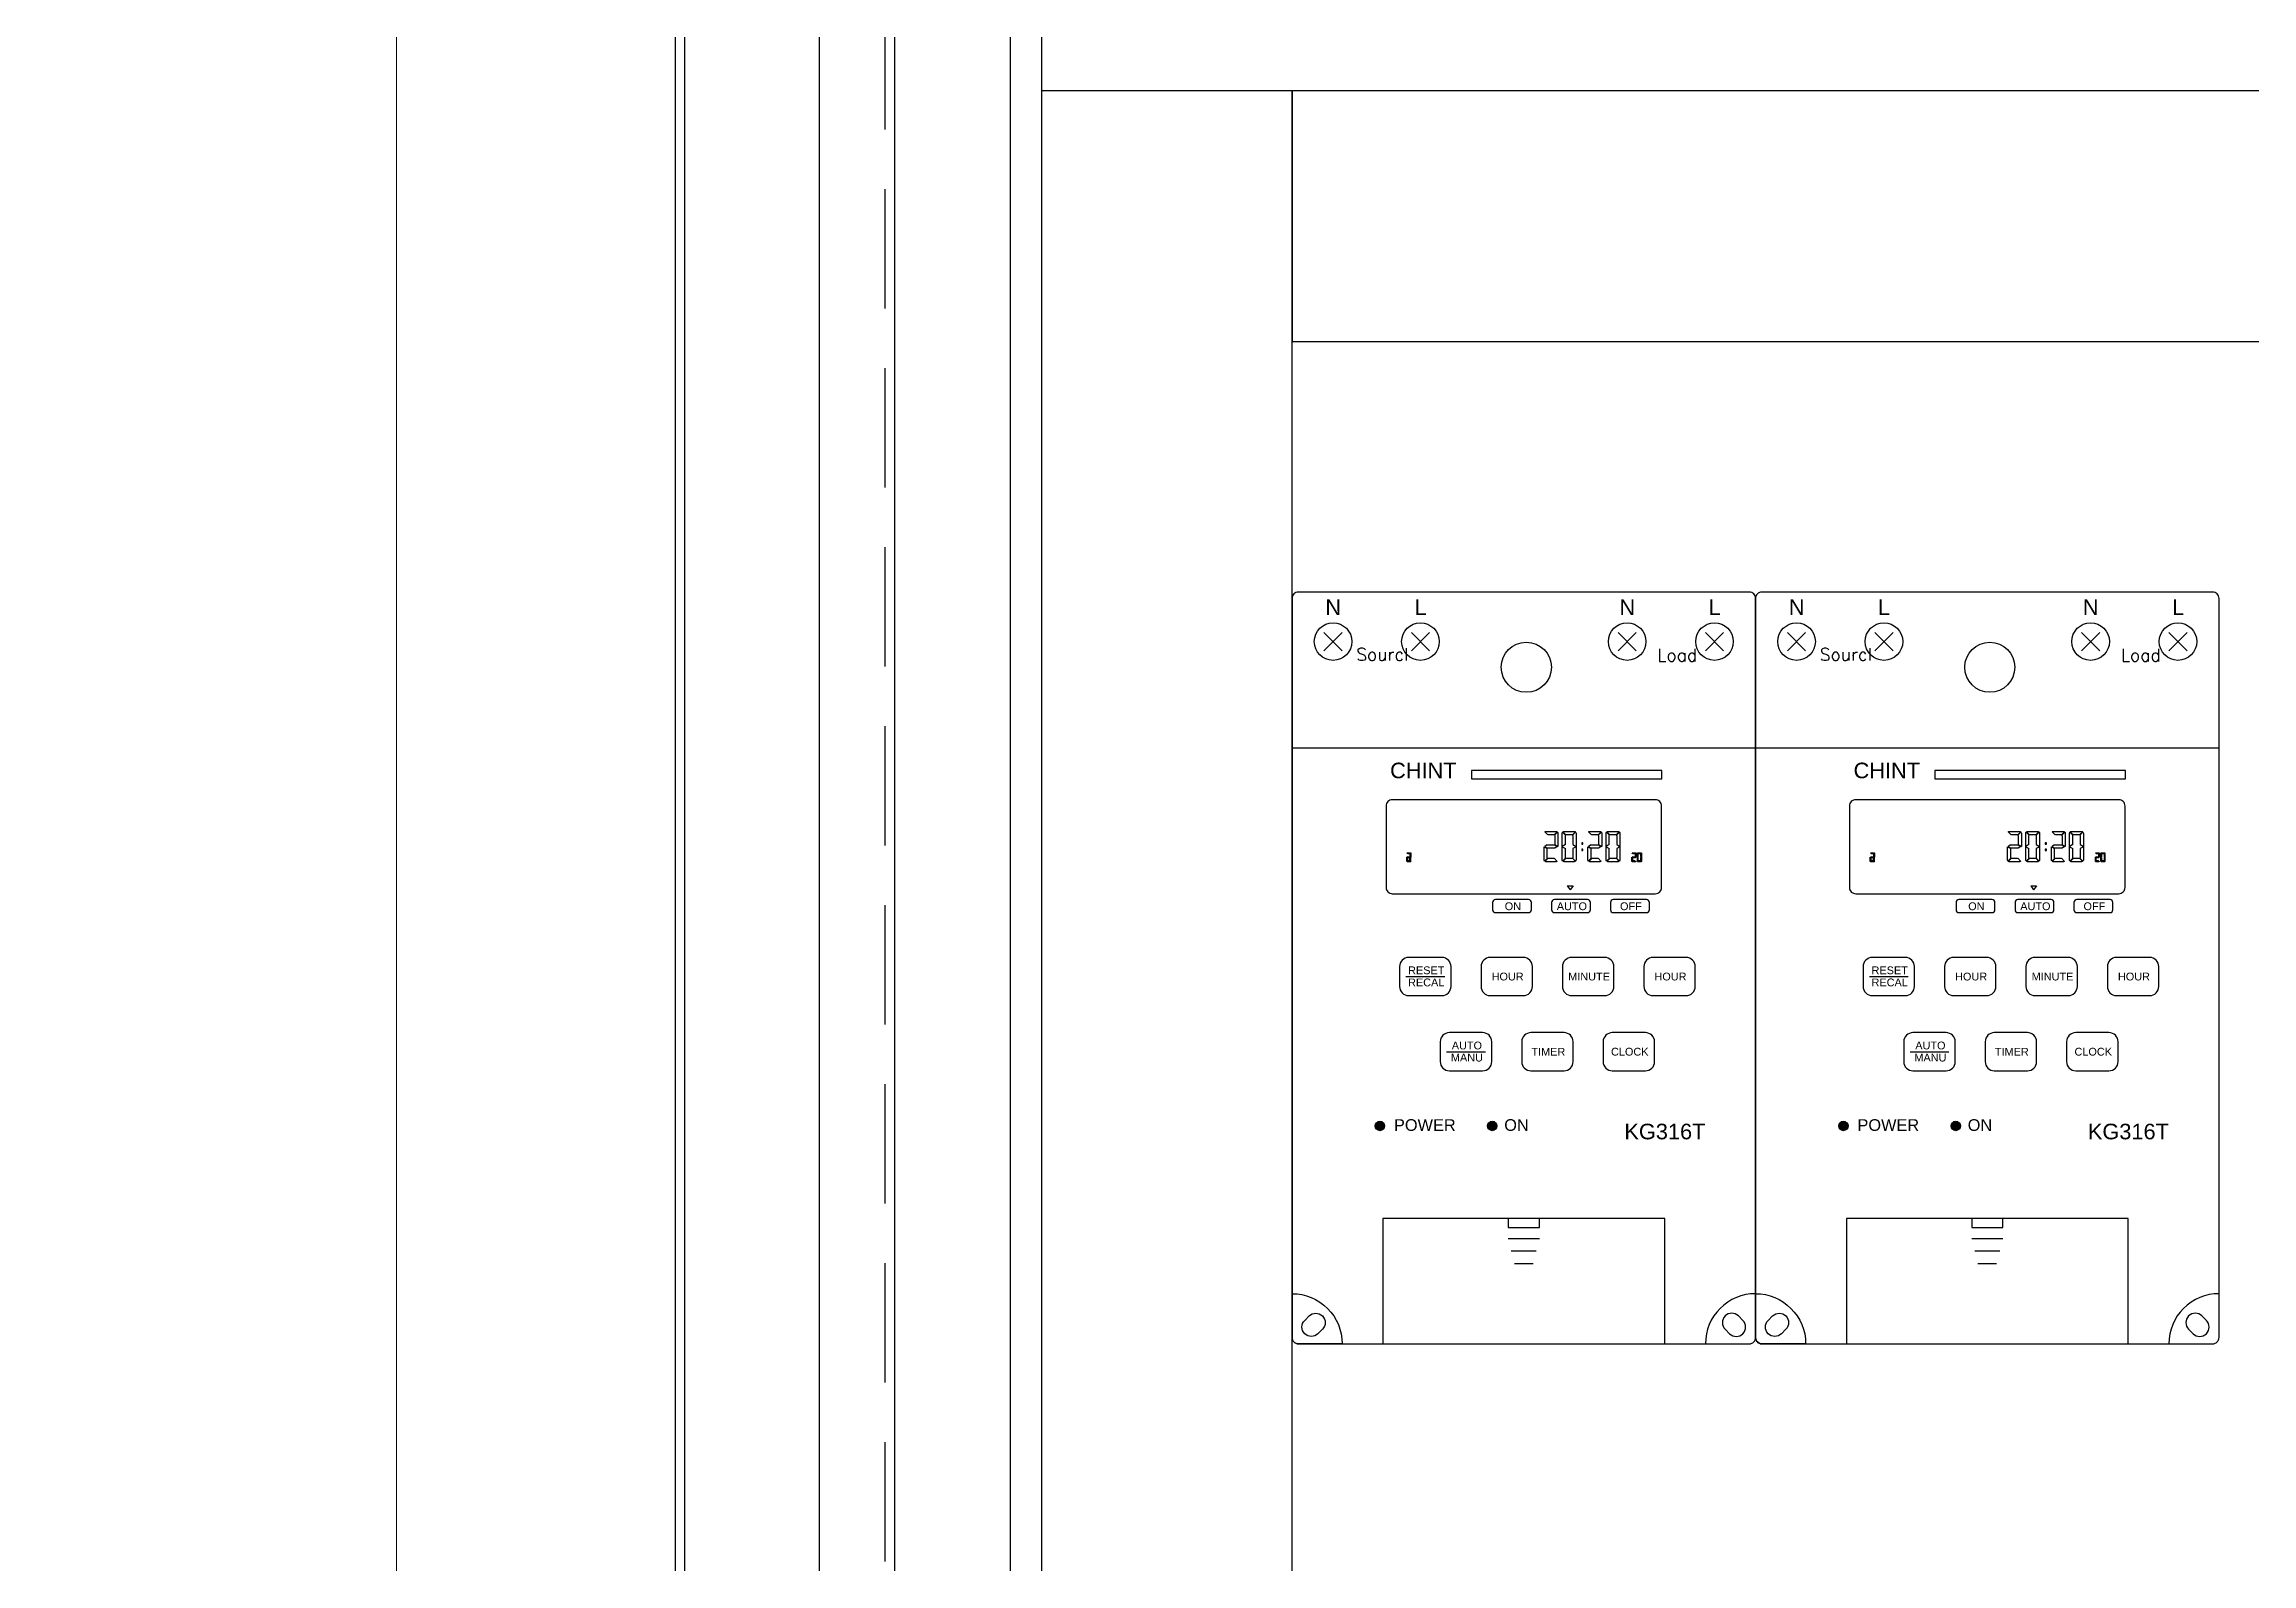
# Model space of a CAD drawing. Header units: millimetres. Extents: x -208796 to -83323, y 30910 to 103951.
# Drawn here: x -100601 to -100248.6, y 39525.3 to 39767.9 of the extents above; entities that cross this region are included whole.
import ezdxf

# ---------------------------------------------------------------- set-up
doc = ezdxf.new("R2010")
doc.units = ezdxf.units.MM
doc.header["$LTSCALE"] = 3
doc.linetypes.add('HIDDEN', pattern=[9.525, 6.35, -3.175])
doc.layers.add('@.VISIBLE', color=7, linetype='Continuous')
doc.styles.add('Ann_w01', font='romans.shx', dxfattribs={"width": 0.6, "bigfont": 'chineset.shx'})
doc.styles.add('Arial', font='arial.ttf')
doc.styles.get("Standard").update_dxf_attribs({"font": 'arial.ttf'})
doc.dimstyles.new('Dim 01_SC20', dxfattribs={"dimscale": 20, "dimtxt": 2, "dimasz": 1.3, "dimexe": 0.5, "dimexo": 0.5, "dimgap": 0.5, "dimtad": 1, "dimdec": 1, "dimzin": 12, "dimdsep": 46, "dimtxsty": 'Ann_w01', "dimblk": 'OPEN30', "dimcen": 1.5, "dimclrd": 6, "dimclre": 6, "dimclrt": 3, "dimadec": 1, "dimazin": 3, "dimtm": 1e-09, "dimtfac": 1, "dimtdec": 1, "dimtix": 1, "dimtmove": 0, "dimatfit": 3, "dimldrblk": 'OPEN30', "dimfxl": 0, "dimtolj": 1, "dimlwd": 20, "dimlwe": 20, "dimarcsym": 0})

# ---------------------------------------------------------------- blocks, each defined once
blk = doc.blocks.new('*U103')
h = blk.add_hatch(color=13)
edge = h.paths.add_edge_path()
edge.add_arc((-22.97, 34.77), 0.75, 0, 360)
h = blk.add_hatch(color=13)
edge = h.paths.add_edge_path()
edge.add_arc((-5.03, 34.77), 0.75, 0, 360)
for p, q in [((-29, 110.65), (-31.9, 113.54)), ((-29, 113.54), (-31.9, 110.65)), ((-15.05, 113.54), (-17.95, 110.65)), ((-15.05, 110.65), (-17.95, 113.54)), ((15.05, 113.54), (17.95, 110.65)), ((15.05, 110.65), (17.95, 113.54)), ((29, 110.65), (31.9, 113.54)), ((29, 113.54), (31.9, 110.65)), ((-37, 95.16), (37, 95.16)), ((3.83, 81.25), (3.35, 81.73)), ((4.86, 81.25), (5.34, 81.73)), ((4.9, 81.21), (5.38, 81.69)), ((6.68, 81.21), (6.2, 81.69)), ((6.72, 81.25), (6.24, 81.73)), ((7.75, 81.25), (8.24, 81.73)), ((7.79, 81.21), (8.27, 81.69)), ((10.83, 81.25), (10.35, 81.73)), ((11.86, 81.25), (12.34, 81.73)), ((11.9, 81.21), (12.38, 81.69)), ((13.68, 81.21), (13.2, 81.69)), ((13.72, 81.25), (13.24, 81.73)), ((14.75, 81.25), (15.24, 81.73)), ((14.79, 81.21), (15.27, 81.69)), ((-18.68, 77.67), (-18.53, 77.58)), ((-18.5, 78.24), (-18.65, 78.38)), ((-18.53, 77.75), (-18.65, 77.68)), ((-18.65, 77.68), (-18.53, 77.6)), ((-18.19, 78.24), (-18.05, 78.38)), ((-18.18, 78.23), (-18.04, 78.37)), ((-18.17, 77.77), (-18.02, 77.68)), ((-18.17, 77.75), (-18.05, 77.68)), ((-18.05, 77.68), (-18.17, 77.6)), ((-18.02, 77.67), (-18.17, 77.58)), ((3.24, 79.35), (3.75, 79.06)), ((3.75, 79.63), (3.34, 79.37)), ((3.34, 79.37), (3.75, 79.12)), ((4.94, 79.69), (5.44, 79.4)), ((4.94, 79.63), (5.35, 79.37)), ((5.35, 79.37), (4.94, 79.12)), ((6.64, 79.69), (6.14, 79.4)), ((6.14, 79.35), (6.64, 79.06)), ((7.83, 79.69), (8.34, 79.4)), ((8.34, 79.35), (7.83, 79.06)), ((10.24, 79.35), (10.75, 79.06)), ((10.75, 79.63), (10.34, 79.37)), ((10.34, 79.37), (10.75, 79.12)), ((11.94, 79.69), (12.44, 79.4)), ((11.94, 79.63), (12.35, 79.37)), ((12.35, 79.37), (11.94, 79.12)), ((13.64, 79.69), (13.14, 79.4)), ((13.14, 79.35), (13.64, 79.06)), ((14.83, 79.69), (15.34, 79.4)), ((15.34, 79.35), (14.83, 79.06)), ((17.26, 77.67), (17.41, 77.58)), ((17.43, 78.24), (17.29, 78.38)), ((17.41, 77.75), (17.29, 77.68)), ((17.29, 77.68), (17.41, 77.6)), ((17.74, 78.24), (17.89, 78.38)), ((17.76, 78.23), (17.9, 78.37)), ((17.77, 77.77), (17.92, 77.68)), ((17.77, 77.75), (17.89, 77.68)), ((17.89, 77.68), (17.77, 77.6)), ((18.28, 77.77), (18.13, 77.68)), ((18.13, 77.67), (18.28, 77.58)), ((18.29, 78.23), (18.15, 78.37)), ((18.3, 78.24), (18.16, 78.38)), ((18.61, 78.24), (18.76, 78.38)), ((18.62, 78.23), (18.77, 78.37)), ((18.64, 77.77), (18.79, 77.68)), ((18.79, 77.67), (18.64, 77.58)), ((-18.52, 77.13), (-18.66, 76.98)), ((-18.5, 77.11), (-18.64, 76.96)), ((-18.19, 77.11), (-18.05, 76.97)), ((-18.18, 77.13), (-18.04, 76.98)), ((3.78, 77.55), (3.3, 77.07)), ((3.84, 77.49), (3.36, 77.01)), ((4.86, 77.5), (5.34, 77.01)), ((6.67, 77.55), (6.19, 77.07)), ((6.73, 77.49), (6.25, 77.01)), ((7.75, 77.5), (8.24, 77.01)), ((7.79, 77.53), (8.27, 77.05)), ((10.78, 77.55), (10.3, 77.07)), ((10.84, 77.49), (10.36, 77.01)), ((11.86, 77.5), (12.34, 77.01)), ((13.67, 77.55), (13.19, 77.07)), ((13.73, 77.49), (13.25, 77.01)), ((14.75, 77.5), (15.24, 77.01)), ((14.79, 77.53), (15.27, 77.05)), ((17.42, 77.13), (17.28, 76.98)), ((17.44, 77.11), (17.29, 76.96)), ((17.74, 77.11), (17.89, 76.97)), ((18.29, 77.13), (18.14, 76.98)), ((18.31, 77.11), (18.16, 76.96)), ((18.61, 77.11), (18.76, 76.97)), ((18.62, 77.12), (18.77, 76.98)), ((-18.83, 58.63), (-12.62, 58.63)), ((-12.33, 46.63), (-6.12, 46.63)), ((-2.49, 16.83), (2.49, 16.83)), ((-1.99, 14.83), (1.99, 14.83)), ((-1.49, 12.83), (1.49, 12.83))]:
    blk.add_line(p, q)
at = {"color": 253}
blk.add_line((6.93, 73.11), (7.39, 72.48), dxfattribs=at)
for points in [[(-36, 0), (36, 0, 0.414214), (37, 1), (37, 119, 0.414214), (36, 120), (-36, 120, 0.414214), (-37, 119), (-37, 1, 0.414214)], [(-21, 71.85), (21, 71.85, 0.414214), (22, 72.85), (22, 85.85, 0.414214), (21, 86.85), (-21, 86.85, 0.414214), (-22, 85.85), (-22, 72.85, 0.414214)], [(-29, 0), (-29, 0), (-36, 0, -0.414214), (-37, 1), (-37, 8), (-37, 8, -0.414214)], [(29, 0), (29, 0), (36, 0, 0.414214), (37, 1), (37, 8), (37, 8, 0.414214)]]:
    blk.add_lwpolyline(points, format="xyb", close=True)
at = {"color": 5}
blk.add_lwpolyline([(-8.35, 90.2), (22.05, 90.2), (22.05, 91.52), (-8.35, 91.52)], close=True, dxfattribs=at)
for points in [[(3.35, 81.73, -0.173003), (3.52, 81.8), (5.16, 81.8, -0.173003), (5.34, 81.73)], [(3.83, 81.25, -0.161906), (3.94, 81.29), (4.74, 81.29, -0.161906), (4.86, 81.25)], [(4.9, 81.21, -0.161906), (4.94, 81.1), (4.94, 79.69)], [(5.38, 81.69, -0.173003), (5.44, 81.52), (5.44, 79.4)], [(6.14, 79.4), (6.14, 81.52, -0.173003), (6.2, 81.69, -0.173003)], [(6.24, 81.73, -0.173003), (6.42, 81.8), (8.06, 81.8, -0.173003), (8.23, 81.73)], [(6.64, 79.69), (6.64, 81.1, -0.161906), (6.68, 81.21, -0.161906)], [(6.72, 81.25, -0.161906), (6.84, 81.29), (7.64, 81.29, -0.161906), (7.75, 81.25)], [(7.79, 81.21, -0.161906), (7.83, 81.1), (7.83, 79.69)], [(8.27, 81.69, -0.173003), (8.34, 81.52), (8.34, 79.4)], [(10.35, 81.73, -0.173003), (10.52, 81.8), (12.16, 81.8, -0.173003), (12.34, 81.73)], [(10.83, 81.25, -0.161906), (10.94, 81.29), (11.74, 81.29, -0.161906), (11.86, 81.25)], [(11.9, 81.21, -0.161906), (11.94, 81.1), (11.94, 79.69)], [(12.38, 81.69, -0.173003), (12.44, 81.52), (12.44, 79.4)], [(13.14, 79.4), (13.14, 81.52, -0.173003), (13.2, 81.69, -0.173003)], [(13.24, 81.73, -0.173003), (13.42, 81.8), (15.06, 81.8, -0.173003), (15.23, 81.73)], [(13.64, 79.69), (13.64, 81.1, -0.161906), (13.68, 81.21, -0.161906)], [(13.72, 81.25, -0.161906), (13.84, 81.29), (14.64, 81.29, -0.161906), (14.75, 81.25)], [(14.79, 81.21, -0.161906), (14.83, 81.1), (14.83, 79.69)], [(15.27, 81.69, -0.173003), (15.34, 81.52), (15.34, 79.4)], [(-18.66, 76.98, -0.160054), (-18.68, 77.03), (-18.68, 77.67)], [(-18.65, 78.38, -0.173003), (-18.59, 78.4), (-18.1, 78.4, -0.173003), (-18.05, 78.38)], [(-18.52, 77.13, -0.143329), (-18.53, 77.16), (-18.53, 77.58)], [(-18.5, 78.24, -0.161906), (-18.47, 78.25), (-18.23, 78.25, -0.161906), (-18.19, 78.24)], [(-18.18, 78.23, -0.161906), (-18.17, 78.19), (-18.17, 77.77)], [(-18.18, 77.13, 0.143329), (-18.17, 77.16), (-18.17, 77.58)], [(-18.04, 78.37, -0.173003), (-18.02, 78.32), (-18.02, 77.68)], [(-18.04, 76.98, 0.160054), (-18.02, 77.03), (-18.02, 77.67)], [(3.3, 77.07, -0.160054), (3.24, 77.23), (3.24, 79.35)], [(3.78, 77.55, -0.143329), (3.75, 77.65), (3.75, 79.06)], [(6.19, 77.07, -0.160054), (6.14, 77.23), (6.14, 79.35)], [(6.67, 77.55, -0.143329), (6.64, 77.65), (6.64, 79.06)], [(7.83, 79.06), (7.83, 77.65, -0.161678), (7.79, 77.53, -0.161678)], [(8.34, 79.35), (8.34, 77.23, -0.173003), (8.27, 77.05, -0.173003)], [(10.3, 77.07, -0.160054), (10.24, 77.23), (10.24, 79.35)], [(10.78, 77.55, -0.143329), (10.75, 77.65), (10.75, 79.06)], [(13.19, 77.07, -0.160054), (13.14, 77.23), (13.14, 79.35)], [(13.67, 77.55, -0.143329), (13.64, 77.65), (13.64, 79.06)], [(14.83, 79.06), (14.83, 77.65, -0.161678), (14.79, 77.53, -0.161678)], [(15.34, 79.35), (15.34, 77.23, -0.173003), (15.27, 77.05, -0.173003)], [(17.28, 76.98, -0.160054), (17.26, 77.03), (17.26, 77.67)], [(17.29, 78.38, -0.173003), (17.34, 78.4), (17.84, 78.4, -0.173003), (17.89, 78.38)], [(17.42, 77.13, -0.143329), (17.41, 77.16), (17.41, 77.58)], [(17.43, 78.24, -0.161906), (17.47, 78.25), (17.71, 78.25, -0.161906), (17.74, 78.24)], [(17.76, 78.23, -0.161906), (17.77, 78.19), (17.77, 77.77)], [(17.9, 78.37, -0.173003), (17.92, 78.32), (17.92, 77.68)], [(18.13, 77.68), (18.13, 78.32, -0.173003), (18.15, 78.37, -0.173003)], [(18.14, 76.98, -0.160054), (18.13, 77.03), (18.13, 77.67)], [(18.16, 78.38, -0.173003), (18.21, 78.4), (18.7, 78.4, -0.173003), (18.76, 78.38)], [(18.28, 77.77), (18.28, 78.19, -0.161906), (18.29, 78.23, -0.161906)], [(18.29, 77.13, -0.143329), (18.28, 77.16), (18.28, 77.58)], [(18.3, 78.24, -0.161906), (18.34, 78.25), (18.58, 78.25, -0.161906), (18.61, 78.24)], [(18.62, 78.23, -0.161906), (18.64, 78.19), (18.64, 77.77)], [(18.64, 77.58), (18.64, 77.16, -0.161678), (18.62, 77.12, -0.161678)], [(18.77, 78.37, -0.173003), (18.79, 78.32), (18.79, 77.68)], [(18.79, 77.67), (18.79, 77.03, -0.173003), (18.77, 76.98, -0.173003)], [(-18.05, 76.97, -0.173003), (-18.1, 76.95), (-18.59, 76.95, -0.160054), (-18.64, 76.96, -0.160054)], [(-18.19, 77.11, -0.162278), (-18.23, 77.1), (-18.47, 77.1, -0.143329), (-18.5, 77.11, -0.143329)], [(5.34, 77.02, -0.173003), (5.16, 76.95), (3.52, 76.95, -0.160054), (3.36, 77.01, -0.160054)], [(4.86, 77.5, -0.162278), (4.74, 77.46), (3.94, 77.46, -0.143329), (3.84, 77.49, -0.143329)], [(8.23, 77.02, -0.173003), (8.06, 76.95), (6.42, 76.95, -0.160054), (6.25, 77.01, -0.160054)], [(7.75, 77.5, -0.162278), (7.64, 77.46), (6.84, 77.46, -0.143329), (6.73, 77.49, -0.143329)], [(12.34, 77.02, -0.173003), (12.16, 76.95), (10.52, 76.95, -0.160054), (10.36, 77.01, -0.160054)], [(11.86, 77.5, -0.162278), (11.74, 77.46), (10.94, 77.46, -0.143329), (10.84, 77.49, -0.143329)], [(15.23, 77.02, -0.173003), (15.06, 76.95), (13.42, 76.95, -0.160054), (13.25, 77.01, -0.160054)], [(14.75, 77.5, -0.162278), (14.64, 77.46), (13.84, 77.46, -0.143329), (13.73, 77.49, -0.143329)], [(17.89, 76.97, -0.173003), (17.84, 76.95), (17.34, 76.95, -0.160054), (17.29, 76.96, -0.160054)], [(17.74, 77.11, -0.162278), (17.71, 77.1), (17.47, 77.1, -0.143329), (17.44, 77.11, -0.143329)], [(18.76, 76.97, -0.173003), (18.7, 76.95), (18.21, 76.95, -0.160054), (18.16, 76.96, -0.160054)], [(18.61, 77.11, -0.162278), (18.58, 77.1), (18.34, 77.1, -0.143329), (18.31, 77.11, -0.143329)]]:
    blk.add_lwpolyline(points, format="xyb")
for points in [[(-18.53, 77.75), (-18.17, 77.75)], [(-18.17, 77.6), (-18.53, 77.6)], [(-18.47, 77.75), (-18.23, 77.75)], [(-18.23, 77.6), (-18.47, 77.6)], [(3.75, 79.63), (4.94, 79.63)], [(4.94, 79.12), (3.75, 79.12)], [(3.95, 79.63), (4.74, 79.63)], [(4.74, 79.12), (3.95, 79.12)], [(10.75, 79.63), (11.94, 79.63)], [(11.94, 79.12), (10.75, 79.12)], [(10.95, 79.63), (11.74, 79.63)], [(11.74, 79.12), (10.95, 79.12)], [(17.41, 77.75), (17.77, 77.75)], [(17.77, 77.6), (17.41, 77.6)], [(17.47, 77.75), (17.71, 77.75)], [(17.71, 77.6), (17.47, 77.6)]]:
    blk.add_lwpolyline(points)
for points in [[(9.24, 79.77), (9.44, 79.77), (9.44, 79.97), (9.24, 79.97)], [(9.24, 78.77), (9.44, 78.77), (9.44, 78.97), (9.24, 78.97)], [(9.24, 78.77), (9.44, 78.77), (9.44, 78.97), (9.24, 78.97)], [(-22.5, 20), (-22.5, 0), (22.5, 0), (22.5, 20)], [(-2.49, 18.58), (2.49, 18.58), (2.49, 20), (-2.49, 20)]]:
    blk.add_lwpolyline(points, close=True)
at = {"color": 253}
for points in [[(-4.54, 68.83), (0.77, 68.83, 0.414214), (1.22, 69.28), (1.22, 70.46, 0.414214), (0.77, 70.91), (-4.54, 70.91, 0.414214), (-4.99, 70.46), (-4.99, 69.28, 0.414214)], [(4.88, 68.83), (10.19, 68.83, 0.414214), (10.64, 69.28), (10.64, 70.46, 0.414214), (10.19, 70.91), (4.88, 70.91, 0.414214), (4.43, 70.46), (4.43, 69.28, 0.414214)], [(14.29, 68.83), (19.6, 68.83, 0.414214), (20.05, 69.28), (20.05, 70.46, 0.414214), (19.6, 70.91), (14.29, 70.91, 0.414214), (13.84, 70.46), (13.84, 69.28, 0.414214)], [(-34.27, 4.44, -1), (-32.15, 2.32), (-32.86, 1.61, -1), (-34.98, 3.73)], [(34.27, 4.44, 1), (32.15, 2.32), (32.86, 1.61, 1), (34.98, 3.73)]]:
    blk.add_lwpolyline(points, format="xyb", close=True, dxfattribs=at)
blk.add_lwpolyline([(6.93, 73.11), (7.86, 73.11), (7.39, 72.48)], dxfattribs=at)
at = {"color": 5}
for points in [[(-18.38, 55.59), (-13.07, 55.59, 0.414214), (-11.62, 57.04), (-11.62, 60.22, 0.414214), (-13.07, 61.67), (-18.38, 61.67, 0.414214), (-19.83, 60.22), (-19.83, 57.04, 0.414214)], [(-5.38, 55.59), (-0.07, 55.59, 0.414214), (1.38, 57.04), (1.38, 60.22, 0.414214), (-0.07, 61.67), (-5.38, 61.67, 0.414214), (-6.83, 60.22), (-6.83, 57.04, 0.414214)], [(7.62, 55.59), (12.93, 55.59, 0.414214), (14.38, 57.04), (14.38, 60.22, 0.414214), (12.93, 61.67), (7.62, 61.67, 0.414214), (6.17, 60.22), (6.17, 57.04, 0.414214)], [(20.62, 55.59), (25.93, 55.59, 0.414214), (27.38, 57.04), (27.38, 60.22, 0.414214), (25.93, 61.67), (20.62, 61.67, 0.414214), (19.17, 60.22), (19.17, 57.04, 0.414214)], [(-11.88, 43.59), (-6.57, 43.59, 0.414214), (-5.12, 45.04), (-5.12, 48.22, 0.414214), (-6.57, 49.67), (-11.88, 49.67, 0.414214), (-13.33, 48.22), (-13.33, 45.04, 0.414214)], [(1.12, 43.59), (6.43, 43.59, 0.414214), (7.88, 45.04), (7.88, 48.22, 0.414214), (6.43, 49.67), (1.12, 49.67, 0.414214), (-0.33, 48.22), (-0.33, 45.04, 0.414214)], [(14.12, 43.59), (19.43, 43.59, 0.414214), (20.88, 45.04), (20.88, 48.22, 0.414214), (19.43, 49.67), (14.12, 49.67, 0.414214), (12.67, 48.22), (12.67, 45.04, 0.414214)]]:
    blk.add_lwpolyline(points, format="xyb", close=True, dxfattribs=at)
for centre, radius in [((-30.45, 112.1), 3), ((-16.5, 112.1), 3), ((16.5, 112.1), 3), ((30.45, 112.1), 3), ((0.4, 108), 4)]:
    blk.add_circle(centre, radius)
at = {"color": 1}
for centre in [(-22.97, 34.77), (-5.03, 34.77)]:
    blk.add_circle(centre, 0.75, dxfattribs=at)
at = {"color": 253, "lineweight": 9, "attachment_point": 5, "style": 'Arial'}
for s, insert, char_height, width in [('N', (-30.43, 117.59), 2.49, 12.4402), ('L', (-16.48, 117.59), 2.49, 12.4402), ('N', (16.52, 117.59), 2.49, 12.4402), ('L', (30.47, 117.59), 2.49, 12.4402), ('ON', (-1.74, 69.84), 1.244, 6.2201), ('AUTO', (7.68, 69.84), 1.244, 6.2201), ('OFF', (17.1, 69.84), 1.244, 6.2201), ('POWER', (-15.8, 34.91), 1.866, 9.3302), ('ON', (-1.17, 34.91), 1.866, 9.3302), ('KG316T', (22.53, 33.87), 2.488, 12.4402)]:
    blk.add_mtext(s, dxfattribs=dict(at, insert=insert, char_height=char_height, width=width))
at = {"char_height": 2, "width": 3.1628, "attachment_point": 1}
for s, insert in [('{\\Ftxt1|c0;Sourcl}', (-26.74, 111.06)), ('{\\Ftxt1|c0;Load}', (21.33, 110.94))]:
    blk.add_mtext(s, dxfattribs=dict(at, insert=insert))
at = {"color": 5, "lineweight": 9, "insert": (-16.04, 91.51), "char_height": 2.488, "width": 33.7268, "attachment_point": 5, "style": 'Arial'}
blk.add_mtext('CHINT', dxfattribs=at)
at = {"lineweight": 9, "char_height": 1.244, "width": 6.2201, "attachment_point": 5, "style": 'Arial'}
for s, insert in [('RESET', (-15.58, 59.61)), ('RECAL', (-15.58, 57.68)), ('HOUR', (-2.58, 58.62)), ('MINUTE', (10.42, 58.62)), ('HOUR', (23.42, 58.62)), ('AUTO', (-9.08, 47.61)), ('MANU', (-9.08, 45.68)), ('TIMER', (3.92, 46.62)), ('CLOCK', (16.92, 46.62))]:
    blk.add_mtext(s, dxfattribs=dict(at, insert=insert))
blk = doc.blocks.new('_Open30')
at = {"color": 0, "linetype": 'ByBlock', "lineweight": -2}
for p, q in [((-1, 0.268), (0, 0)), ((0, 0), (-1, -0.268)), ((0, 0), (-1, 0))]:
    blk.add_line(p, q, dxfattribs=at)
blk = doc.blocks.new('*D173')
at = {"layer": '@.VISIBLE', "color": 6, "lineweight": 20}
for p, q in [((-100510.3, 40480.41), (-100554.8, 40480.41)), ((-100544.8, 39356.41), (-100544.8, 40454.41)), ((-100510.3, 39330.41), (-100554.8, 39330.41))]:
    blk.add_line(p, q, dxfattribs=at)
at = {"layer": 'Defpoints', "color": 0}
for p in [(-100544.8, 40480.41), (-100500.3, 40480.41), (-100500.3, 39330.41)]:
    blk.add_point(p, dxfattribs=at)
at = {"layer": '@.VISIBLE', "color": 6, "lineweight": 20, "xscale": 26, "yscale": 26, "zscale": 26}
for p, rotation in [((-100544.8, 40480.41), 90), ((-100544.8, 39330.41), 270)]:
    blk.add_blockref('_Open30', p, dxfattribs=dict(at, rotation=rotation))
at = {"layer": '@.VISIBLE', "color": 3, "insert": (-100574.8, 39905.41), "char_height": 40, "attachment_point": 5, "rotation": 90, "style": 'Ann_w01'}
blk.add_mtext('\\A1;1150', dxfattribs=at)

msp = doc.modelspace()

# ---------------------------------------------------------------- linework, layer by layer
for points in [[(-100441.8, 39760.38), (-100441.8, 39388.91), (-100401.8, 39388.91), (-100401.8, 39760.38)], [(-100401.8, 39720.38), (-99998.8, 39720.38), (-99998.8, 39760.38), (-100401.8, 39760.38)]]:
    msp.add_lwpolyline(points, close=True)
at = {"layer": '@.VISIBLE'}
for points in [[(-100500.3, 39330.41), (-99900.3, 39330.41), (-99900.3, 40450.41), (-100500.3, 40450.41)], [(-100498.8, 39331.91), (-99901.8, 39331.91), (-99901.8, 40448.91), (-100498.8, 40448.91)]]:
    msp.add_lwpolyline(points, close=True, dxfattribs=at)
at = {"layer": '@.VISIBLE', "color": 6}
for points in [[(-100477.3, 39353.41), (-99923.3, 39353.41), (-99923.3, 40412.41), (-100477.3, 40412.41)], [(-100465.3, 39365.41), (-99935.3, 39365.41), (-99935.3, 40400.41), (-100465.3, 40400.41)], [(-100446.8, 39383.91), (-99953.8, 39383.91), (-99953.8, 40381.91), (-100446.8, 40381.91)]]:
    msp.add_lwpolyline(points, close=True, dxfattribs=at)
at = {"layer": '@.VISIBLE', "color": 6, "linetype": 'HIDDEN'}
msp.add_lwpolyline([(-100466.8, 39363.91), (-99933.8, 39363.91), (-99933.8, 40401.91), (-100466.8, 40401.91)], close=True, dxfattribs=at)
at = {"layer": '@.VISIBLE', "color": 151}
msp.add_lwpolyline([(-100441.8, 40025.38), (-100441.8, 39388.91), (-99958.8, 39388.91), (-99958.8, 40025.38)], dxfattribs=at)

# ---------------------------------------------------------------- block references
for p in [(-100364.8, 39560.38), (-100290.8, 39560.38)]:
    msp.add_blockref('*U103', p)

# ---------------------------------------------------------------- dimensions: what is measured, and where the dimension line sits
at = {"layer": '@.VISIBLE'}
dim = msp.add_linear_dim(base=(-100544.8, 40480.41), p1=(-100500.3, 39330.41), p2=(-100500.3, 40480.41), angle=90, dimstyle='Dim 01_SC20', dxfattribs=at)
dim.commit()
dim.dimension.update_dxf_attribs({"geometry": '*D173', "text_midpoint": (-100574.8, 39905.41)})

doc.saveas('drawing.dxf')
